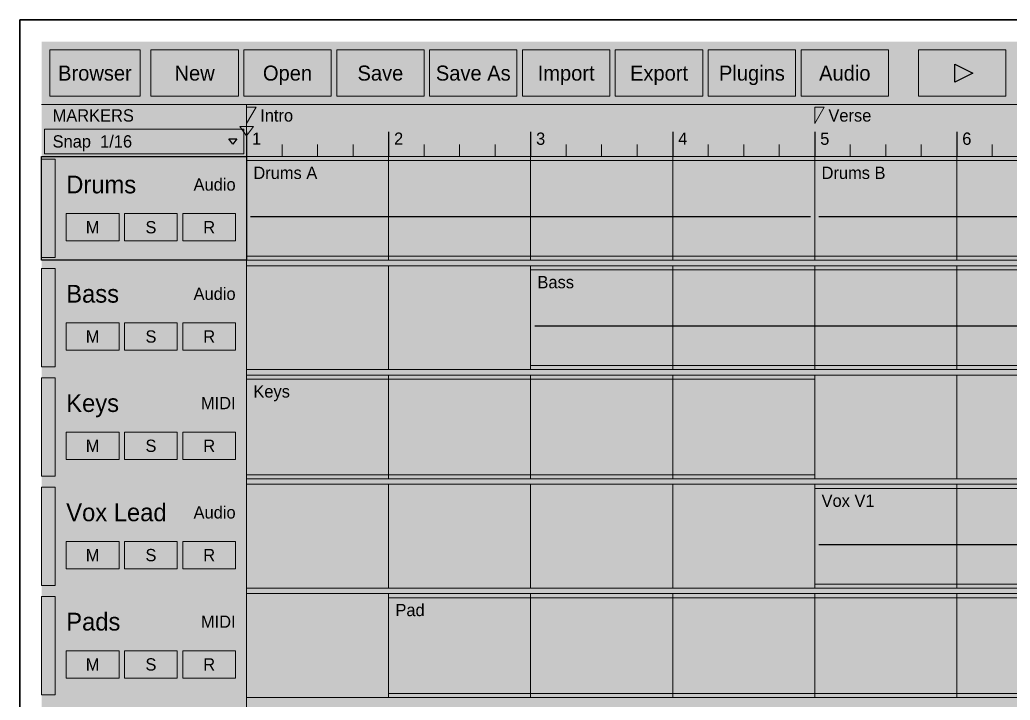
# Model space of a CAD drawing. Extents: x -16 to 3552, y -6016 to 16.
# Drawn here: x -16 to 709, y -4202 to -3704 of the extents above; entities that cross this region are included whole.
import ezdxf
from ezdxf.enums import TextEntityAlignment as Align

# ---------------------------------------------------------------- set-up
doc = ezdxf.new("R2010")
doc.units = 0
for name, color, linetype, lineweight, true_color in [('FORGE-SHEET', 7, 'Continuous', 35, 0x9aa2a8), ('UI-ACCENT', 7, 'Continuous', 18, 0xe0902f), ('UI-CLIP', 7, 'Continuous', 13, 0x2d3135), ('UI-GHOST', 7, 'Continuous', 9, 0x555c62), ('UI-HAIRLINE', 7, 'Continuous', 9, 0x34383c), ('UI-SELECT', 7, 'Continuous', 25, 0xe0902f)]:
    doc.layers.add(name, color=color, linetype=linetype, lineweight=lineweight, true_color=true_color)
for name, color, linetype, true_color in [('UI-MIDI-NOTE', 7, 'Continuous', 0xe0902f), ('UI-PANEL-BG', 7, 'Continuous', 0x232629), ('UI-RAISED', 7, 'Continuous', 0x2d3135), ('UI-SHELL-BG', 7, 'Continuous', 0x1a1c1e), ('UI-TEXT', 7, 'Continuous', 0xd6d9dc), ('UI-TEXT-SEC', 7, 'Continuous', 0x8a9095), ('UI-WAVEFORM', 7, 'Continuous', 0x707b84)]:
    doc.layers.add(name, color=color, linetype=linetype, true_color=true_color)

msp = doc.modelspace()

# ---------------------------------------------------------------- hatches: boundary and pattern name
at = {"layer": 'UI-CLIP', "true_color": 0xc86e3c}
h = msp.add_hatch(color=7, dxfattribs=at)
h.dxf.hatch_style = 1
h.paths.add_polyline_path([(0, -3806), (10, -3806), (10, -3878), (0, -3878)])
at = {"layer": 'UI-CLIP', "true_color": 0x222528}
h = msp.add_hatch(color=7, dxfattribs=at)
h.dxf.hatch_style = 1
h.paths.add_polyline_path([(150, -3804), (1600, -3804), (1600, -3880), (150, -3880)])
at = {"layer": 'UI-CLIP', "true_color": 0x79482c}
h = msp.add_hatch(color=7, dxfattribs=at)
h.dxf.hatch_style = 1
h.paths.add_polyline_path([(150, -3807), (566, -3807), (566, -3877), (150, -3877)])
h = msp.add_hatch(color=7, dxfattribs=at)
h.dxf.hatch_style = 1
h.paths.add_polyline_path([(566, -3807), (1398, -3807), (1398, -3877), (566, -3877)])
at = {"layer": 'UI-CLIP', "true_color": 0x4e9aa6}
h = msp.add_hatch(color=7, dxfattribs=at)
h.dxf.hatch_style = 1
h.paths.add_polyline_path([(0, -3886), (10, -3886), (10, -3958), (0, -3958)])
at = {"layer": 'UI-CLIP', "true_color": 0x222528}
h = msp.add_hatch(color=7, dxfattribs=at)
h.dxf.hatch_style = 1
h.paths.add_polyline_path([(150, -3884), (1600, -3884), (1600, -3960), (150, -3960)])
at = {"layer": 'UI-CLIP', "true_color": 0x366067}
h = msp.add_hatch(color=7, dxfattribs=at)
h.dxf.hatch_style = 1
h.paths.add_polyline_path([(358, -3887), (982, -3887), (982, -3957), (358, -3957)])
at = {"layer": 'UI-CLIP', "true_color": 0x9a6fb0}
h = msp.add_hatch(color=7, dxfattribs=at)
h.dxf.hatch_style = 1
h.paths.add_polyline_path([(0, -3966), (10, -3966), (10, -4038), (0, -4038)])
at = {"layer": 'UI-CLIP', "true_color": 0x222528}
h = msp.add_hatch(color=7, dxfattribs=at)
h.dxf.hatch_style = 1
h.paths.add_polyline_path([(150, -3964), (1600, -3964), (1600, -4040), (150, -4040)])
at = {"layer": 'UI-CLIP', "true_color": 0x6d624c}
h = msp.add_hatch(color=7, dxfattribs=at)
h.dxf.hatch_style = 1
h.paths.add_polyline_path([(150, -3967), (566, -3967), (566, -4037), (150, -4037)])
at = {"layer": 'UI-CLIP', "true_color": 0x6fa855}
h = msp.add_hatch(color=7, dxfattribs=at)
h.dxf.hatch_style = 1
h.paths.add_polyline_path([(0, -4046), (10, -4046), (10, -4118), (0, -4118)])
at = {"layer": 'UI-CLIP', "true_color": 0x222528}
h = msp.add_hatch(color=7, dxfattribs=at)
h.dxf.hatch_style = 1
h.paths.add_polyline_path([(150, -4044), (1600, -4044), (1600, -4120), (150, -4120)])
at = {"layer": 'UI-CLIP', "true_color": 0x48683a}
h = msp.add_hatch(color=7, dxfattribs=at)
h.dxf.hatch_style = 1
h.paths.add_polyline_path([(566, -4047), (982, -4047), (982, -4117), (566, -4117)])
at = {"layer": 'UI-CLIP', "true_color": 0x222528}
h = msp.add_hatch(color=7, dxfattribs=at)
h.dxf.hatch_style = 1
h.paths.add_polyline_path([(150, -4124), (1600, -4124), (1600, -4200), (150, -4200)])
at = {"layer": 'UI-CLIP', "true_color": 0xc95b6b}
h = msp.add_hatch(color=7, dxfattribs=at)
h.dxf.hatch_style = 1
h.paths.add_polyline_path([(0, -4126), (10, -4126), (10, -4198), (0, -4198)])
at = {"layer": 'UI-CLIP', "true_color": 0x4a7942}
h = msp.add_hatch(color=7, dxfattribs=at)
h.dxf.hatch_style = 1
h.paths.add_polyline_path([(254, -4127), (1294, -4127), (1294, -4197), (254, -4197)])
at = {"layer": 'UI-MIDI-NOTE', "true_color": 0xeac68a}
h = msp.add_hatch(color=7, dxfattribs=at)
h.dxf.hatch_style = 1
h.paths.add_polyline_path([(171.64, -3985), (190.27, -3985), (190.27, -3990.86), (171.64, -3990.86)])
h = msp.add_hatch(color=7, dxfattribs=at)
h.dxf.hatch_style = 1
h.paths.add_polyline_path([(302.09, -3985), (328.18, -3985), (328.18, -3990.86), (302.09, -3990.86)])
h = msp.add_hatch(color=7, dxfattribs=at)
h.dxf.hatch_style = 1
h.paths.add_polyline_path([(339.36, -3985), (365.45, -3985), (365.45, -3990.86), (339.36, -3990.86)])
h = msp.add_hatch(color=7, dxfattribs=at)
h.dxf.hatch_style = 1
h.paths.add_polyline_path([(358, -3985), (376.64, -3985), (376.64, -3990.86), (358, -3990.86)])
h = msp.add_hatch(color=7, dxfattribs=at)
h.dxf.hatch_style = 1
h.paths.add_polyline_path([(451.18, -3985), (462.36, -3985), (462.36, -3990.86), (451.18, -3990.86)])
h = msp.add_hatch(color=7, dxfattribs=at)
h.dxf.hatch_style = 1
h.paths.add_polyline_path([(507.09, -3985), (533.18, -3985), (533.18, -3990.86), (507.09, -3990.86)])
h = msp.add_hatch(color=7, dxfattribs=at)
h.dxf.hatch_style = 1
h.paths.add_polyline_path([(227.55, -3991.86), (253.64, -3991.86), (253.64, -3997.71), (227.55, -3997.71)])
h = msp.add_hatch(color=7, dxfattribs=at)
h.dxf.hatch_style = 1
h.paths.add_polyline_path([(246.18, -3991.86), (264.82, -3991.86), (264.82, -3997.71), (246.18, -3997.71)])
h = msp.add_hatch(color=7, dxfattribs=at)
h.dxf.hatch_style = 1
h.paths.add_polyline_path([(376.64, -3991.86), (402.73, -3991.86), (402.73, -3997.71), (376.64, -3997.71)])
h = msp.add_hatch(color=7, dxfattribs=at)
h.dxf.hatch_style = 1
h.paths.add_polyline_path([(395.27, -3991.86), (413.91, -3991.86), (413.91, -3997.71), (395.27, -3997.71)])
h = msp.add_hatch(color=7, dxfattribs=at)
h.dxf.hatch_style = 1
h.paths.add_polyline_path([(153, -3998.71), (171.64, -3998.71), (171.64, -4004.57), (153, -4004.57)])
h = msp.add_hatch(color=7, dxfattribs=at)
h.dxf.hatch_style = 1
h.paths.add_polyline_path([(488.45, -3998.71), (514.55, -3998.71), (514.55, -4004.57), (488.45, -4004.57)])
h = msp.add_hatch(color=7, dxfattribs=at)
h.dxf.hatch_style = 1
h.paths.add_polyline_path([(544.36, -3998.71), (555.55, -3998.71), (555.55, -4004.57), (544.36, -4004.57)])
h = msp.add_hatch(color=7, dxfattribs=at)
h.dxf.hatch_style = 1
h.paths.add_polyline_path([(320.73, -4005.57), (339.36, -4005.57), (339.36, -4011.43), (320.73, -4011.43)])
h = msp.add_hatch(color=7, dxfattribs=at)
h.dxf.hatch_style = 1
h.paths.add_polyline_path([(190.27, -4012.43), (208.91, -4012.43), (208.91, -4018.29), (190.27, -4018.29)])
h = msp.add_hatch(color=7, dxfattribs=at)
h.dxf.hatch_style = 1
h.paths.add_polyline_path([(208.91, -4019.29), (235, -4019.29), (235, -4025.14), (208.91, -4025.14)])
h = msp.add_hatch(color=7, dxfattribs=at)
h.dxf.hatch_style = 1
h.paths.add_polyline_path([(283.45, -4019.29), (302.09, -4019.29), (302.09, -4025.14), (283.45, -4025.14)])
h = msp.add_hatch(color=7, dxfattribs=at)
h.dxf.hatch_style = 1
h.paths.add_polyline_path([(413.91, -4019.29), (440, -4019.29), (440, -4025.14), (413.91, -4025.14)])
h = msp.add_hatch(color=7, dxfattribs=at)
h.dxf.hatch_style = 1
h.paths.add_polyline_path([(469.82, -4019.29), (495.91, -4019.29), (495.91, -4025.14), (469.82, -4025.14)])
h = msp.add_hatch(color=7, dxfattribs=at)
h.dxf.hatch_style = 1
h.paths.add_polyline_path([(525.73, -4019.29), (544.36, -4019.29), (544.36, -4025.14), (525.73, -4025.14)])
h = msp.add_hatch(color=7, dxfattribs=at)
h.dxf.hatch_style = 1
h.paths.add_polyline_path([(264.82, -4026.14), (276, -4026.14), (276, -4032), (264.82, -4032)])
h = msp.add_hatch(color=7, dxfattribs=at)
h.dxf.hatch_style = 1
h.paths.add_polyline_path([(432.55, -4026.14), (443.73, -4026.14), (443.73, -4032), (432.55, -4032)])
h = msp.add_hatch(color=7, dxfattribs=at)
h.dxf.hatch_style = 1
h.paths.add_polyline_path([(398, -4151.86), (463.8, -4151.86), (463.8, -4157.71), (398, -4157.71)])
h = msp.add_hatch(color=7, dxfattribs=at)
h.dxf.hatch_style = 1
h.paths.add_polyline_path([(445, -4151.86), (473.2, -4151.86), (473.2, -4157.71), (445, -4157.71)])
h = msp.add_hatch(color=7, dxfattribs=at)
h.dxf.hatch_style = 1
h.paths.add_polyline_path([(304, -4158.71), (332.2, -4158.71), (332.2, -4164.57), (304, -4164.57)])
h = msp.add_hatch(color=7, dxfattribs=at)
h.dxf.hatch_style = 1
h.paths.add_polyline_path([(633, -4158.71), (698.8, -4158.71), (698.8, -4164.57), (633, -4164.57)])
h = msp.add_hatch(color=7, dxfattribs=at)
h.dxf.hatch_style = 1
h.paths.add_polyline_path([(257, -4165.57), (322.8, -4165.57), (322.8, -4171.43), (257, -4171.43)])
h = msp.add_hatch(color=7, dxfattribs=at)
h.dxf.hatch_style = 1
h.paths.add_polyline_path([(586, -4165.57), (614.2, -4165.57), (614.2, -4171.43), (586, -4171.43)])
h = msp.add_hatch(color=7, dxfattribs=at)
h.dxf.hatch_style = 1
h.paths.add_polyline_path([(539, -4172.43), (604.8, -4172.43), (604.8, -4178.29), (539, -4178.29)])
h = msp.add_hatch(color=7, dxfattribs=at)
h.dxf.hatch_style = 1
h.paths.add_polyline_path([(351, -4179.29), (398, -4179.29), (398, -4185.14), (351, -4185.14)])
h = msp.add_hatch(color=7, dxfattribs=at)
h.dxf.hatch_style = 1
h.paths.add_polyline_path([(492, -4179.29), (539, -4179.29), (539, -4185.14), (492, -4185.14)])
h = msp.add_hatch(color=7, dxfattribs=at)
h.dxf.hatch_style = 1
h.paths.add_polyline_path([(680, -4179.29), (708.2, -4179.29), (708.2, -4185.14), (680, -4185.14)])
at = {"layer": 'UI-PANEL-BG'}
h = msp.add_hatch(color=256, dxfattribs=at)
h.dxf.hatch_style = 1
h.paths.add_polyline_path([(0, -3720), (1600, -3720), (1600, -3766), (0, -3766)])
h = msp.add_hatch(color=256, dxfattribs=at)
h.dxf.hatch_style = 1
h.paths.add_polyline_path([(0, -3766), (1600, -3766), (1600, -3782), (0, -3782)])
h = msp.add_hatch(color=256, dxfattribs=at)
h.dxf.hatch_style = 1
h.paths.add_polyline_path([(0, -3782), (1600, -3782), (1600, -3804), (0, -3804)])
h = msp.add_hatch(color=256, dxfattribs=at)
h.dxf.hatch_style = 1
h.paths.add_polyline_path([(0, -3804), (150, -3804), (150, -3880), (0, -3880)])
h = msp.add_hatch(color=256, dxfattribs=at)
h.dxf.hatch_style = 1
h.paths.add_polyline_path([(0, -3884), (150, -3884), (150, -3960), (0, -3960)])
h = msp.add_hatch(color=256, dxfattribs=at)
h.dxf.hatch_style = 1
h.paths.add_polyline_path([(0, -3964), (150, -3964), (150, -4040), (0, -4040)])
h = msp.add_hatch(color=256, dxfattribs=at)
h.dxf.hatch_style = 1
h.paths.add_polyline_path([(0, -4044), (150, -4044), (150, -4120), (0, -4120)])
h = msp.add_hatch(color=256, dxfattribs=at)
h.dxf.hatch_style = 1
h.paths.add_polyline_path([(0, -4124), (150, -4124), (150, -4200), (0, -4200)])
at = {"layer": 'UI-RAISED'}
h = msp.add_hatch(color=256, dxfattribs=at)
h.dxf.hatch_style = 1
h.paths.add_polyline_path([(6, -3726), (72, -3726), (72, -3760), (6, -3760)])
h = msp.add_hatch(color=256, dxfattribs=at)
h.dxf.hatch_style = 1
h.paths.add_polyline_path([(80, -3726), (144, -3726), (144, -3760), (80, -3760)])
h = msp.add_hatch(color=256, dxfattribs=at)
h.dxf.hatch_style = 1
h.paths.add_polyline_path([(148, -3726), (212, -3726), (212, -3760), (148, -3760)])
h = msp.add_hatch(color=256, dxfattribs=at)
h.dxf.hatch_style = 1
h.paths.add_polyline_path([(216, -3726), (280, -3726), (280, -3760), (216, -3760)])
h = msp.add_hatch(color=256, dxfattribs=at)
h.dxf.hatch_style = 1
h.paths.add_polyline_path([(284, -3726), (348, -3726), (348, -3760), (284, -3760)])
h = msp.add_hatch(color=256, dxfattribs=at)
h.dxf.hatch_style = 1
h.paths.add_polyline_path([(352, -3726), (416, -3726), (416, -3760), (352, -3760)])
h = msp.add_hatch(color=256, dxfattribs=at)
h.dxf.hatch_style = 1
h.paths.add_polyline_path([(420, -3726), (484, -3726), (484, -3760), (420, -3760)])
h = msp.add_hatch(color=256, dxfattribs=at)
h.dxf.hatch_style = 1
h.paths.add_polyline_path([(488, -3726), (552, -3726), (552, -3760), (488, -3760)])
h = msp.add_hatch(color=256, dxfattribs=at)
h.dxf.hatch_style = 1
h.paths.add_polyline_path([(556, -3726), (620, -3726), (620, -3760), (556, -3760)])
h = msp.add_hatch(color=256, dxfattribs=at)
h.dxf.hatch_style = 1
h.paths.add_polyline_path([(642, -3726), (706, -3726), (706, -3760), (642, -3760)])
h = msp.add_hatch(color=256, dxfattribs=at)
h.dxf.hatch_style = 1
h.paths.add_polyline_path([(2, -3784), (148, -3784), (148, -3802), (2, -3802)])
h = msp.add_hatch(color=256, dxfattribs=at)
h.dxf.hatch_style = 1
h.paths.add_polyline_path([(18, -3845.8), (56.67, -3845.8), (56.67, -3865.8), (18, -3865.8)])
h = msp.add_hatch(color=256, dxfattribs=at)
h.dxf.hatch_style = 1
h.paths.add_polyline_path([(60.67, -3845.8), (99.33, -3845.8), (99.33, -3865.8), (60.67, -3865.8)])
h = msp.add_hatch(color=256, dxfattribs=at)
h.dxf.hatch_style = 1
h.paths.add_polyline_path([(103.33, -3845.8), (142, -3845.8), (142, -3865.8), (103.33, -3865.8)])
h = msp.add_hatch(color=256, dxfattribs=at)
h.dxf.hatch_style = 1
h.paths.add_polyline_path([(18, -3925.8), (56.67, -3925.8), (56.67, -3945.8), (18, -3945.8)])
h = msp.add_hatch(color=256, dxfattribs=at)
h.dxf.hatch_style = 1
h.paths.add_polyline_path([(60.67, -3925.8), (99.33, -3925.8), (99.33, -3945.8), (60.67, -3945.8)])
h = msp.add_hatch(color=256, dxfattribs=at)
h.dxf.hatch_style = 1
h.paths.add_polyline_path([(103.33, -3925.8), (142, -3925.8), (142, -3945.8), (103.33, -3945.8)])
h = msp.add_hatch(color=256, dxfattribs=at)
h.dxf.hatch_style = 1
h.paths.add_polyline_path([(18, -4005.8), (56.67, -4005.8), (56.67, -4025.8), (18, -4025.8)])
h = msp.add_hatch(color=256, dxfattribs=at)
h.dxf.hatch_style = 1
h.paths.add_polyline_path([(60.67, -4005.8), (99.33, -4005.8), (99.33, -4025.8), (60.67, -4025.8)])
h = msp.add_hatch(color=256, dxfattribs=at)
h.dxf.hatch_style = 1
h.paths.add_polyline_path([(103.33, -4005.8), (142, -4005.8), (142, -4025.8), (103.33, -4025.8)])
h = msp.add_hatch(color=256, dxfattribs=at)
h.dxf.hatch_style = 1
h.paths.add_polyline_path([(18, -4085.8), (56.67, -4085.8), (56.67, -4105.8), (18, -4105.8)])
h = msp.add_hatch(color=256, dxfattribs=at)
h.dxf.hatch_style = 1
h.paths.add_polyline_path([(60.67, -4085.8), (99.33, -4085.8), (99.33, -4105.8), (60.67, -4105.8)])
h = msp.add_hatch(color=256, dxfattribs=at)
h.dxf.hatch_style = 1
h.paths.add_polyline_path([(103.33, -4085.8), (142, -4085.8), (142, -4105.8), (103.33, -4105.8)])
h = msp.add_hatch(color=256, dxfattribs=at)
h.dxf.hatch_style = 1
h.paths.add_polyline_path([(18, -4165.8), (56.67, -4165.8), (56.67, -4185.8), (18, -4185.8)])
h = msp.add_hatch(color=256, dxfattribs=at)
h.dxf.hatch_style = 1
h.paths.add_polyline_path([(60.67, -4165.8), (99.33, -4165.8), (99.33, -4185.8), (60.67, -4185.8)])
h = msp.add_hatch(color=256, dxfattribs=at)
h.dxf.hatch_style = 1
h.paths.add_polyline_path([(103.33, -4165.8), (142, -4165.8), (142, -4185.8), (103.33, -4185.8)])
at = {"layer": 'UI-SHELL-BG'}
h = msp.add_hatch(color=256, dxfattribs=at)
h.dxf.hatch_style = 1
h.paths.add_polyline_path([(0, -3766), (1600, -3766), (1600, -4446), (0, -4446)])
at = {"layer": 'UI-WAVEFORM'}
h = msp.add_hatch(color=256, dxfattribs=at)
h.dxf.hatch_style = 1
h.paths.add_polyline_path([(153, -3839.74), (156.01, -3835.32), (159.03, -3832.13), (162.04, -3831.83), (165.06, -3831.62), (168.07, -3831.36), (171.09, -3832.38), (174.1, -3832.12), (177.12, -3831.79), (180.13, -3831.36), (183.15, -3832.97), (186.16, -3833.4), (189.18, -3834.24), (192.19, -3833.23), (195.21, -3833.17), (198.22, -3834.65), (201.24, -3833.76), (204.25, -3833.61), (207.26, -3834.33), (210.28, -3834.99), (213.29, -3836.23), (216.31, -3837.24), (219.32, -3837.32), (222.34, -3838.12), (225.35, -3838.6), (228.37, -3839.02), (231.38, -3839.61), (234.4, -3839.88), (237.41, -3840.3), (240.43, -3840.68), (243.44, -3841.23), (246.46, -3841.69), (249.47, -3841.64), (252.49, -3841.28), (255.5, -3840.9), (258.51, -3840.54), (261.53, -3839.6), (264.54, -3838.8), (267.56, -3838.22), (270.57, -3837.77), (273.59, -3837.76), (276.6, -3837.64), (279.62, -3837.29), (282.63, -3837.26), (285.65, -3835.87), (288.66, -3835.6), (291.68, -3834.41), (294.69, -3834.52), (297.71, -3833.18), (300.72, -3832.55), (303.74, -3833.97), (306.75, -3834.08), (309.76, -3832.31), (312.78, -3832.37), (315.79, -3830.98), (318.81, -3831.68), (321.82, -3832.81), (324.84, -3831.82), (327.85, -3830.86), (330.87, -3831.72), (333.88, -3832.62), (336.9, -3832.38), (339.91, -3830.52), (342.93, -3830.16), (345.94, -3831.77), (348.96, -3832.26), (351.97, -3832.94), (354.99, -3833.44), (358, -3831.83), (361.01, -3832.72), (364.03, -3832.3), (367.04, -3832.48), (370.06, -3833.32), (373.07, -3832.61), (376.09, -3833.77), (379.1, -3833.39), (382.12, -3834.48), (385.13, -3834.58), (388.15, -3835.21), (391.16, -3835.61), (394.18, -3834.84), (397.19, -3835), (400.21, -3836.06), (403.22, -3836.06), (406.24, -3837.15), (409.25, -3837.72), (412.26, -3837.83), (415.28, -3838.37), (418.29, -3839.28), (421.31, -3839.5), (424.32, -3840.24), (427.34, -3840.84), (430.35, -3841.34), (433.37, -3841.7), (436.38, -3841.63), (439.4, -3841.42), (442.41, -3841.09), (445.43, -3840.41), (448.44, -3840.03), (451.46, -3839.3), (454.47, -3838.89), (457.49, -3838.35), (460.5, -3837.19), (463.51, -3836.97), (466.53, -3836.48), (469.54, -3835.53), (472.56, -3835.97), (475.57, -3836.07), (478.59, -3834.48), (481.6, -3833.64), (484.62, -3834.22), (487.63, -3834.49), (490.65, -3833.22), (493.66, -3831.95), (496.68, -3832.96), (499.69, -3831.47), (502.71, -3830.76), (505.72, -3831.02), (508.74, -3831.54), (511.75, -3832.59), (514.76, -3833.24), (517.78, -3831.01), (520.79, -3831.84), (523.81, -3830.96), (526.82, -3831.76), (529.84, -3830.61), (532.85, -3830.69), (535.87, -3831.59), (538.88, -3832.42), (541.9, -3831.44), (544.91, -3832.75), (547.93, -3833.07), (550.94, -3832.49), (553.96, -3831.61), (556.97, -3831.9), (559.99, -3832.97), (563, -3832.23), (563, -3863.77), (559.99, -3863.03), (556.97, -3864.1), (553.96, -3864.39), (550.94, -3863.51), (547.93, -3862.93), (544.91, -3863.25), (541.9, -3864.56), (538.88, -3863.58), (535.87, -3864.41), (532.85, -3865.31), (529.84, -3865.39), (526.82, -3864.24), (523.81, -3865.04), (520.79, -3864.16), (517.78, -3864.99), (514.76, -3862.76), (511.75, -3863.41), (508.74, -3864.46), (505.72, -3864.98), (502.71, -3865.24), (499.69, -3864.53), (496.68, -3863.04), (493.66, -3864.05), (490.65, -3862.78), (487.63, -3861.51), (484.62, -3861.78), (481.6, -3862.36), (478.59, -3861.52), (475.57, -3859.93), (472.56, -3860.03), (469.54, -3860.47), (466.53, -3859.52), (463.51, -3859.03), (460.5, -3858.81), (457.49, -3857.65), (454.47, -3857.11), (451.46, -3856.7), (448.44, -3855.97), (445.43, -3855.59), (442.41, -3854.91), (439.4, -3854.58), (436.38, -3854.37), (433.37, -3854.3), (430.35, -3854.66), (427.34, -3855.16), (424.32, -3855.76), (421.31, -3856.5), (418.29, -3856.72), (415.28, -3857.63), (412.26, -3858.17), (409.25, -3858.28), (406.24, -3858.85), (403.22, -3859.94), (400.21, -3859.94), (397.19, -3861), (394.18, -3861.16), (391.16, -3860.39), (388.15, -3860.79), (385.13, -3861.42), (382.12, -3861.52), (379.1, -3862.61), (376.09, -3862.23), (373.07, -3863.39), (370.06, -3862.68), (367.04, -3863.52), (364.03, -3863.7), (361.01, -3863.28), (358, -3864.17), (354.99, -3862.56), (351.97, -3863.06), (348.96, -3863.74), (345.94, -3864.23), (342.93, -3865.84), (339.91, -3865.48), (336.9, -3863.62), (333.88, -3863.38), (330.87, -3864.28), (327.85, -3865.14), (324.84, -3864.18), (321.82, -3863.19), (318.81, -3864.32), (315.79, -3865.02), (312.78, -3863.63), (309.76, -3863.69), (306.75, -3861.92), (303.74, -3862.03), (300.72, -3863.45), (297.71, -3862.82), (294.69, -3861.48), (291.68, -3861.59), (288.66, -3860.4), (285.65, -3860.13), (282.63, -3858.74), (279.62, -3858.71), (276.6, -3858.36), (273.59, -3858.24), (270.57, -3858.23), (267.56, -3857.78), (264.54, -3857.2), (261.53, -3856.4), (258.51, -3855.46), (255.5, -3855.1), (252.49, -3854.72), (249.47, -3854.36), (246.46, -3854.31), (243.44, -3854.77), (240.43, -3855.32), (237.41, -3855.7), (234.4, -3856.12), (231.38, -3856.39), (228.37, -3856.98), (225.35, -3857.4), (222.34, -3857.88), (219.32, -3858.68), (216.31, -3858.76), (213.29, -3859.77), (210.28, -3861.01), (207.26, -3861.67), (204.25, -3862.39), (201.24, -3862.24), (198.22, -3861.35), (195.21, -3862.83), (192.19, -3862.77), (189.18, -3861.76), (186.16, -3862.6), (183.15, -3863.03), (180.13, -3864.64), (177.12, -3864.21), (174.1, -3863.88), (171.09, -3863.62), (168.07, -3864.64), (165.06, -3864.38), (162.04, -3864.17), (159.03, -3863.87), (156.01, -3860.68), (153, -3856.26)])
h = msp.add_hatch(color=256, dxfattribs=at)
h.dxf.hatch_style = 1
h.paths.add_polyline_path([(569, -3841.59), (572, -3836.97), (575.01, -3835.97), (578.01, -3834.84), (581.01, -3833.92), (584.02, -3833.3), (587.02, -3833.79), (590.03, -3834.04), (593.03, -3835.19), (596.03, -3835.06), (599.04, -3835.21), (602.04, -3834.52), (605.04, -3834.83), (608.05, -3834.74), (611.05, -3835.35), (614.05, -3836.17), (617.06, -3835.65), (620.06, -3835.58), (623.07, -3836.3), (626.07, -3837.14), (629.07, -3837.13), (632.08, -3837.27), (635.08, -3837.15), (638.08, -3837.42), (641.09, -3837.79), (644.09, -3838.03), (647.09, -3838.47), (650.1, -3839.08), (653.1, -3839.48), (656.11, -3839.18), (659.11, -3839.25), (662.11, -3839.75), (665.12, -3839.83), (668.12, -3840.19), (671.12, -3840.66), (674.13, -3840.79), (677.13, -3841.07), (680.13, -3841.31), (683.14, -3841.62), (686.14, -3841.92), (689.15, -3841.95), (692.15, -3841.8), (695.15, -3841.54), (698.16, -3841.4), (701.16, -3841.13), (704.16, -3840.79), (707.17, -3840.73), (710.17, -3840.21), (713.17, -3839.83), (716.18, -3839.98), (719.18, -3839.55), (722.19, -3839.38), (725.19, -3839.33), (728.19, -3838.8), (731.2, -3838.03), (734.2, -3837.93), (737.2, -3838.26), (740.21, -3837.86), (743.21, -3837.17), (746.21, -3836.46), (749.22, -3836.29), (752.22, -3837.04), (755.23, -3835.94), (758.23, -3835.81), (761.23, -3836.47), (764.24, -3836.64), (767.24, -3836.7), (770.24, -3835.62), (773.25, -3835.9), (776.25, -3834.73), (779.25, -3835.37), (782.26, -3834.77), (785.26, -3834.56), (788.27, -3835.21), (791.27, -3835.54), (794.27, -3833.69), (797.28, -3832.5), (800.28, -3833.72), (803.28, -3832.87), (806.29, -3831.77), (809.29, -3831.33), (812.29, -3831.07), (815.3, -3832.19), (818.3, -3831.76), (821.31, -3832.02), (824.31, -3830.98), (827.31, -3831), (830.32, -3830.58), (833.32, -3830.29), (836.32, -3831.32), (839.33, -3830.94), (842.33, -3832.35), (845.33, -3832.73), (848.34, -3830.92), (851.34, -3831.42), (854.35, -3830.89), (857.35, -3830.9), (860.35, -3831.75), (863.36, -3831.26), (866.36, -3830.11), (869.36, -3831.14), (872.37, -3831.6), (875.37, -3832.27), (878.37, -3832.63), (881.38, -3831.03), (884.38, -3830.57), (887.39, -3829.65), (890.39, -3830.02), (893.39, -3829.44), (896.4, -3831.17), (899.4, -3832.16), (902.4, -3832.6), (905.41, -3832.4), (908.41, -3830.74), (911.41, -3831.96), (914.42, -3832.01), (917.42, -3833.1), (920.43, -3833.77), (923.43, -3832.84), (926.43, -3832.26), (929.44, -3832.29), (932.44, -3831.38), (935.44, -3831.14), (938.45, -3830.89), (941.45, -3831.72), (944.45, -3832.93), (947.46, -3833.91), (950.46, -3833.07), (953.47, -3834.06), (956.47, -3834.95), (959.47, -3834.01), (962.48, -3834.82), (965.48, -3834.31), (968.48, -3834.97), (971.49, -3834.97), (974.49, -3835.82), (977.49, -3835.67), (980.5, -3835.79), (983.5, -3836.06), (986.51, -3836.49), (989.51, -3836.11), (992.51, -3835.86), (995.52, -3836.58), (998.52, -3837.26), (1001.52, -3837.4), (1004.53, -3837.02), (1007.53, -3837.49), (1010.53, -3837.4), (1013.54, -3838.12), (1016.54, -3837.93), (1019.55, -3838.52), (1022.55, -3838.85), (1025.55, -3838.71), (1028.56, -3838.98), (1031.56, -3839.13), (1034.56, -3839.58), (1037.57, -3839.71), (1040.57, -3840.1), (1043.57, -3840.34), (1046.58, -3840.61), (1049.58, -3840.75), (1052.59, -3841.02), (1055.59, -3841.34), (1058.59, -3841.62), (1061.6, -3841.92), (1064.6, -3841.94), (1067.6, -3841.83), (1070.61, -3841.62), (1073.61, -3841.47), (1076.61, -3841.03), (1079.62, -3840.77), (1082.62, -3840.4), (1085.63, -3840.18), (1088.63, -3840.28), (1091.63, -3840.17), (1094.64, -3839.43), (1097.64, -3839.05), (1100.64, -3838.53), (1103.65, -3838.13), (1106.65, -3838.44), (1109.65, -3837.67), (1112.66, -3837.56), (1115.66, -3837.23), (1118.67, -3837.19), (1121.67, -3837.39), (1124.67, -3837.07), (1127.68, -3836.83), (1130.68, -3836.84), (1133.68, -3836.67), (1136.69, -3836.32), (1139.69, -3836.33), (1142.69, -3836.46), (1145.7, -3835.25), (1148.7, -3835.34), (1151.71, -3835.28), (1154.71, -3834.35), (1157.71, -3833.94), (1160.72, -3834.14), (1163.72, -3834.43), (1166.72, -3833.47), (1169.73, -3834.1), (1172.73, -3833.84), (1175.73, -3833.83), (1178.74, -3832.33), (1181.74, -3833.24), (1184.75, -3832.8), (1187.75, -3832.66), (1190.75, -3833.69), (1193.76, -3833.83), (1196.76, -3832.09), (1199.76, -3831.39), (1202.77, -3832.45), (1205.77, -3833.02), (1208.77, -3831.3), (1211.78, -3831.29), (1214.78, -3830.91), (1217.79, -3830.17), (1220.79, -3831.49), (1223.79, -3831.48), (1226.8, -3830.32), (1229.8, -3831.7), (1232.8, -3832.18), (1235.81, -3830.68), (1238.81, -3830.03), (1241.81, -3830.59), (1244.82, -3831.91), (1247.82, -3830.64), (1250.83, -3831.46), (1253.83, -3830.63), (1256.83, -3831.6), (1259.84, -3832.38), (1262.84, -3831.3), (1265.84, -3831.6), (1268.85, -3831.81), (1271.85, -3831.77), (1274.85, -3831.72), (1277.86, -3831.7), (1280.86, -3831.25), (1283.87, -3832.5), (1286.87, -3831.66), (1289.87, -3831.78), (1292.88, -3831.03), (1295.88, -3832.07), (1298.88, -3831.68), (1301.89, -3832.7), (1304.89, -3832.05), (1307.89, -3831.83), (1310.9, -3832.13), (1313.9, -3832.5), (1316.91, -3831.66), (1319.91, -3832.69), (1322.91, -3833.9), (1325.92, -3834.02), (1328.92, -3834.78), (1331.92, -3833.42), (1334.93, -3832.97), (1337.93, -3834.17), (1340.93, -3833.97), (1343.94, -3834.8), (1346.94, -3834.06), (1349.95, -3834.63), (1352.95, -3835.65), (1355.95, -3835.24), (1358.96, -3836.08), (1361.96, -3835.27), (1364.96, -3834.95), (1367.97, -3835.4), (1370.97, -3836.29), (1373.97, -3836.1), (1376.98, -3837.12), (1379.98, -3837.63), (1382.99, -3837.76), (1385.99, -3838.2), (1388.99, -3837.65), (1392, -3837.73), (1395, -3837.78), (1395, -3858.22), (1392, -3858.27), (1388.99, -3858.35), (1385.99, -3857.8), (1382.99, -3858.24), (1379.98, -3858.37), (1376.98, -3858.88), (1373.97, -3859.9), (1370.97, -3859.71), (1367.97, -3860.6), (1364.96, -3861.05), (1361.96, -3860.73), (1358.96, -3859.92), (1355.95, -3860.76), (1352.95, -3860.35), (1349.95, -3861.37), (1346.94, -3861.94), (1343.94, -3861.2), (1340.93, -3862.03), (1337.93, -3861.83), (1334.93, -3863.03), (1331.92, -3862.58), (1328.92, -3861.22), (1325.92, -3861.98), (1322.91, -3862.1), (1319.91, -3863.31), (1316.91, -3864.34), (1313.9, -3863.5), (1310.9, -3863.87), (1307.89, -3864.17), (1304.89, -3863.95), (1301.89, -3863.3), (1298.88, -3864.32), (1295.88, -3863.93), (1292.88, -3864.97), (1289.87, -3864.22), (1286.87, -3864.34), (1283.87, -3863.5), (1280.86, -3864.75), (1277.86, -3864.3), (1274.85, -3864.28), (1271.85, -3864.23), (1268.85, -3864.19), (1265.84, -3864.4), (1262.84, -3864.7), (1259.84, -3863.62), (1256.83, -3864.4), (1253.83, -3865.37), (1250.83, -3864.54), (1247.82, -3865.36), (1244.82, -3864.09), (1241.81, -3865.41), (1238.81, -3865.97), (1235.81, -3865.32), (1232.8, -3863.82), (1229.8, -3864.3), (1226.8, -3865.68), (1223.79, -3864.52), (1220.79, -3864.51), (1217.79, -3865.83), (1214.78, -3865.09), (1211.78, -3864.71), (1208.77, -3864.7), (1205.77, -3862.98), (1202.77, -3863.55), (1199.76, -3864.61), (1196.76, -3863.91), (1193.76, -3862.17), (1190.75, -3862.31), (1187.75, -3863.34), (1184.75, -3863.2), (1181.74, -3862.76), (1178.74, -3863.67), (1175.73, -3862.17), (1172.73, -3862.16), (1169.73, -3861.9), (1166.72, -3862.53), (1163.72, -3861.57), (1160.72, -3861.86), (1157.71, -3862.06), (1154.71, -3861.65), (1151.71, -3860.72), (1148.7, -3860.66), (1145.7, -3860.75), (1142.69, -3859.54), (1139.69, -3859.67), (1136.69, -3859.68), (1133.68, -3859.33), (1130.68, -3859.16), (1127.68, -3859.17), (1124.67, -3858.93), (1121.67, -3858.61), (1118.67, -3858.81), (1115.66, -3858.77), (1112.66, -3858.44), (1109.65, -3858.33), (1106.65, -3857.56), (1103.65, -3857.87), (1100.64, -3857.47), (1097.64, -3856.95), (1094.64, -3856.57), (1091.63, -3855.83), (1088.63, -3855.72), (1085.63, -3855.82), (1082.62, -3855.6), (1079.62, -3855.23), (1076.61, -3854.97), (1073.61, -3854.53), (1070.61, -3854.38), (1067.6, -3854.17), (1064.6, -3854.06), (1061.6, -3854.08), (1058.59, -3854.38), (1055.59, -3854.66), (1052.59, -3854.98), (1049.58, -3855.25), (1046.58, -3855.39), (1043.57, -3855.66), (1040.57, -3855.9), (1037.57, -3856.29), (1034.56, -3856.42), (1031.56, -3856.87), (1028.56, -3857.02), (1025.55, -3857.29), (1022.55, -3857.15), (1019.55, -3857.48), (1016.54, -3858.07), (1013.54, -3857.88), (1010.53, -3858.6), (1007.53, -3858.51), (1004.53, -3858.98), (1001.52, -3858.6), (998.52, -3858.74), (995.52, -3859.42), (992.51, -3860.14), (989.51, -3859.89), (986.51, -3859.51), (983.5, -3859.94), (980.5, -3860.21), (977.49, -3860.33), (974.49, -3860.18), (971.49, -3861.03), (968.48, -3861.03), (965.48, -3861.69), (962.48, -3861.18), (959.47, -3861.99), (956.47, -3861.05), (953.47, -3861.94), (950.46, -3862.93), (947.46, -3862.09), (944.45, -3863.07), (941.45, -3864.28), (938.45, -3865.11), (935.44, -3864.86), (932.44, -3864.62), (929.44, -3863.71), (926.43, -3863.74), (923.43, -3863.16), (920.43, -3862.23), (917.42, -3862.9), (914.42, -3863.99), (911.41, -3864.04), (908.41, -3865.26), (905.41, -3863.6), (902.4, -3863.4), (899.4, -3863.84), (896.4, -3864.83), (893.39, -3866.56), (890.39, -3865.98), (887.39, -3866.35), (884.38, -3865.43), (881.38, -3864.97), (878.37, -3863.37), (875.37, -3863.73), (872.37, -3864.4), (869.36, -3864.86), (866.36, -3865.89), (863.36, -3864.74), (860.35, -3864.25), (857.35, -3865.1), (854.35, -3865.11), (851.34, -3864.58), (848.34, -3865.08), (845.33, -3863.27), (842.33, -3863.65), (839.33, -3865.06), (836.32, -3864.68), (833.32, -3865.71), (830.32, -3865.42), (827.31, -3865), (824.31, -3865.02), (821.31, -3863.98), (818.3, -3864.24), (815.3, -3863.81), (812.29, -3864.93), (809.29, -3864.67), (806.29, -3864.23), (803.28, -3863.13), (800.28, -3862.28), (797.28, -3863.5), (794.27, -3862.31), (791.27, -3860.46), (788.27, -3860.79), (785.26, -3861.44), (782.26, -3861.23), (779.25, -3860.63), (776.25, -3861.27), (773.25, -3860.1), (770.24, -3860.38), (767.24, -3859.3), (764.24, -3859.36), (761.23, -3859.53), (758.23, -3860.19), (755.23, -3860.06), (752.22, -3858.96), (749.22, -3859.71), (746.21, -3859.54), (743.21, -3858.83), (740.21, -3858.14), (737.2, -3857.74), (734.2, -3858.07), (731.2, -3857.97), (728.19, -3857.2), (725.19, -3856.67), (722.19, -3856.62), (719.18, -3856.45), (716.18, -3856.02), (713.17, -3856.17), (710.17, -3855.79), (707.17, -3855.27), (704.16, -3855.21), (701.16, -3854.87), (698.16, -3854.6), (695.15, -3854.46), (692.15, -3854.2), (689.15, -3854.05), (686.14, -3854.08), (683.14, -3854.38), (680.13, -3854.69), (677.13, -3854.93), (674.13, -3855.21), (671.12, -3855.34), (668.12, -3855.81), (665.12, -3856.17), (662.11, -3856.25), (659.11, -3856.75), (656.11, -3856.82), (653.1, -3856.52), (650.1, -3856.92), (647.09, -3857.53), (644.09, -3857.97), (641.09, -3858.21), (638.08, -3858.58), (635.08, -3858.85), (632.08, -3858.73), (629.07, -3858.87), (626.07, -3858.86), (623.07, -3859.7), (620.06, -3860.42), (617.06, -3860.35), (614.05, -3859.83), (611.05, -3860.65), (608.05, -3861.26), (605.04, -3861.17), (602.04, -3861.48), (599.04, -3860.79), (596.03, -3860.94), (593.03, -3860.81), (590.03, -3861.96), (587.02, -3862.21), (584.02, -3862.7), (581.01, -3862.08), (578.01, -3861.16), (575.01, -3860.03), (572, -3859.03), (569, -3854.41)])
h = msp.add_hatch(color=256, dxfattribs=at)
h.dxf.hatch_style = 1
h.paths.add_polyline_path([(361, -3919.45), (364, -3915.1), (367, -3912.34), (370, -3912.98), (373, -3913.69), (376, -3912.23), (379, -3912.8), (382, -3913.07), (385, -3912.26), (388, -3913.42), (391, -3912.47), (394, -3913.04), (397, -3914.32), (400, -3913.33), (403, -3913.67), (406, -3914.92), (409, -3914.25), (412, -3914.18), (415, -3914.38), (418, -3914.77), (421, -3914.61), (424, -3916.18), (427, -3915.72), (430, -3916.14), (433, -3917.01), (436, -3917.17), (439, -3917.72), (442, -3917.85), (445, -3918.05), (448, -3918.49), (451, -3919.2), (454, -3919.51), (457, -3919.89), (460, -3920.04), (463, -3920.25), (466, -3920.62), (469, -3921.06), (472, -3921.51), (475, -3921.87), (478, -3921.9), (481, -3921.61), (484, -3921.46), (487, -3920.94), (490, -3920.89), (493, -3920.31), (496, -3920.09), (499, -3919.65), (502, -3919.37), (505, -3919.17), (508, -3918.78), (511, -3918.01), (514, -3917.96), (517, -3917.78), (520, -3916.97), (523, -3917.24), (526, -3916.98), (529, -3916.45), (532, -3916.03), (535, -3916.27), (538, -3915.21), (541, -3915.03), (544, -3915.58), (547, -3915.25), (550, -3915.55), (553, -3915), (556, -3915.12), (559, -3914.77), (562, -3913.82), (565, -3912.93), (568, -3913.3), (571, -3913.01), (574, -3912.66), (577, -3912.22), (580, -3911.11), (583, -3912.25), (586, -3911.31), (589, -3911.36), (592, -3910.42), (595, -3910.46), (598, -3912.28), (601, -3913.02), (604, -3911.35), (607, -3911.86), (610, -3911.23), (613, -3912.33), (616, -3911.6), (619, -3911.66), (622, -3911.56), (625, -3912.78), (628, -3910.97), (631, -3910.24), (634, -3910.19), (637, -3910.54), (640, -3911.81), (643, -3912.58), (646, -3911.34), (649, -3912.1), (652, -3912.4), (655, -3911.39), (658, -3912.3), (661, -3911.27), (664, -3912.78), (667, -3912.08), (670, -3913.11), (673, -3914.06), (676, -3913.94), (679, -3913.23), (682, -3914.49), (685, -3914.25), (688, -3913.78), (691, -3915.21), (694, -3915.23), (697, -3915.68), (700, -3915.79), (703, -3915.43), (706, -3916.01), (709, -3916.64), (712, -3917.23), (715, -3916.92), (718, -3917.71), (721, -3917.66), (724, -3917.55), (727, -3917.98), (730, -3918.23), (733, -3919.1), (736, -3919.4), (739, -3919.73), (742, -3920.32), (745, -3920.64), (748, -3921.01), (751, -3921.38), (754, -3921.71), (757, -3921.92), (760, -3921.78), (763, -3921.65), (766, -3921.31), (769, -3920.89), (772, -3920.81), (775, -3920.1), (778, -3919.54), (781, -3919.3), (784, -3919.05), (787, -3918.43), (790, -3918.18), (793, -3918.3), (796, -3917.36), (799, -3917.63), (802, -3917.13), (805, -3916.74), (808, -3916.05), (811, -3916.17), (814, -3915.64), (817, -3915.97), (820, -3915.12), (823, -3915.56), (826, -3915.3), (829, -3914.7), (832, -3913.85), (835, -3912.91), (838, -3912.18), (841, -3912.78), (844, -3913.91), (847, -3913.16), (850, -3912.71), (853, -3912.03), (856, -3913.29), (859, -3911.98), (862, -3912.94), (865, -3911.55), (868, -3910.39), (871, -3910.9), (874, -3911.37), (877, -3910.99), (880, -3912.18), (883, -3911.33), (886, -3910.35), (889, -3909.6), (892, -3909.86), (895, -3909.93), (898, -3909.29), (901, -3910.58), (904, -3911.37), (907, -3909.98), (910, -3911.85), (913, -3912.05), (916, -3911.11), (919, -3910.15), (922, -3910.12), (925, -3911.76), (928, -3911.06), (931, -3912.26), (934, -3912.15), (937, -3911.96), (940, -3911.05), (943, -3912.53), (946, -3913.05), (949, -3913.5), (952, -3913.85), (955, -3914.41), (958, -3914.28), (961, -3914.61), (964, -3914.9), (967, -3914.04), (970, -3915.13), (973, -3915.15), (976, -3916.03), (979, -3916.55), (979, -3939.45), (976, -3939.97), (973, -3940.85), (970, -3940.87), (967, -3941.96), (964, -3941.1), (961, -3941.39), (958, -3941.72), (955, -3941.59), (952, -3942.15), (949, -3942.5), (946, -3942.95), (943, -3943.47), (940, -3944.95), (937, -3944.04), (934, -3943.85), (931, -3943.74), (928, -3944.94), (925, -3944.24), (922, -3945.88), (919, -3945.85), (916, -3944.89), (913, -3943.95), (910, -3944.15), (907, -3946.02), (904, -3944.63), (901, -3945.42), (898, -3946.71), (895, -3946.07), (892, -3946.14), (889, -3946.4), (886, -3945.65), (883, -3944.67), (880, -3943.82), (877, -3945.01), (874, -3944.63), (871, -3945.1), (868, -3945.61), (865, -3944.45), (862, -3943.06), (859, -3944.02), (856, -3942.71), (853, -3943.97), (850, -3943.29), (847, -3942.84), (844, -3942.09), (841, -3943.22), (838, -3943.82), (835, -3943.09), (832, -3942.15), (829, -3941.3), (826, -3940.7), (823, -3940.44), (820, -3940.88), (817, -3940.03), (814, -3940.36), (811, -3939.83), (808, -3939.95), (805, -3939.26), (802, -3938.87), (799, -3938.37), (796, -3938.64), (793, -3937.7), (790, -3937.82), (787, -3937.57), (784, -3936.95), (781, -3936.7), (778, -3936.46), (775, -3935.9), (772, -3935.19), (769, -3935.11), (766, -3934.69), (763, -3934.35), (760, -3934.22), (757, -3934.08), (754, -3934.29), (751, -3934.62), (748, -3934.99), (745, -3935.36), (742, -3935.68), (739, -3936.27), (736, -3936.6), (733, -3936.9), (730, -3937.77), (727, -3938.02), (724, -3938.45), (721, -3938.34), (718, -3938.29), (715, -3939.08), (712, -3938.77), (709, -3939.36), (706, -3939.99), (703, -3940.57), (700, -3940.21), (697, -3940.32), (694, -3940.77), (691, -3940.79), (688, -3942.22), (685, -3941.75), (682, -3941.51), (679, -3942.77), (676, -3942.06), (673, -3941.94), (670, -3942.89), (667, -3943.92), (664, -3943.22), (661, -3944.73), (658, -3943.7), (655, -3944.61), (652, -3943.6), (649, -3943.9), (646, -3944.66), (643, -3943.42), (640, -3944.19), (637, -3945.46), (634, -3945.81), (631, -3945.76), (628, -3945.03), (625, -3943.22), (622, -3944.44), (619, -3944.34), (616, -3944.4), (613, -3943.67), (610, -3944.77), (607, -3944.14), (604, -3944.65), (601, -3942.98), (598, -3943.72), (595, -3945.54), (592, -3945.58), (589, -3944.64), (586, -3944.69), (583, -3943.75), (580, -3944.89), (577, -3943.78), (574, -3943.34), (571, -3942.99), (568, -3942.7), (565, -3943.07), (562, -3942.18), (559, -3941.23), (556, -3940.88), (553, -3941), (550, -3940.45), (547, -3940.75), (544, -3940.42), (541, -3940.97), (538, -3940.79), (535, -3939.73), (532, -3939.97), (529, -3939.55), (526, -3939.02), (523, -3938.76), (520, -3939.03), (517, -3938.22), (514, -3938.04), (511, -3937.99), (508, -3937.22), (505, -3936.83), (502, -3936.63), (499, -3936.35), (496, -3935.91), (493, -3935.69), (490, -3935.11), (487, -3935.06), (484, -3934.54), (481, -3934.39), (478, -3934.1), (475, -3934.13), (472, -3934.49), (469, -3934.94), (466, -3935.38), (463, -3935.75), (460, -3935.96), (457, -3936.11), (454, -3936.49), (451, -3936.8), (448, -3937.51), (445, -3937.95), (442, -3938.15), (439, -3938.28), (436, -3938.83), (433, -3938.99), (430, -3939.86), (427, -3940.28), (424, -3939.82), (421, -3941.39), (418, -3941.23), (415, -3941.62), (412, -3941.82), (409, -3941.75), (406, -3941.08), (403, -3942.33), (400, -3942.67), (397, -3941.68), (394, -3942.96), (391, -3943.53), (388, -3942.58), (385, -3943.74), (382, -3942.93), (379, -3943.2), (376, -3943.77), (373, -3942.31), (370, -3943.02), (367, -3943.66), (364, -3940.9), (361, -3936.55)])
h = msp.add_hatch(color=256, dxfattribs=at)
h.dxf.hatch_style = 1
h.paths.add_polyline_path([(569, -4080.58), (572.01, -4076.33), (575.03, -4074.68), (578.04, -4073.27), (581.06, -4072.08), (584.07, -4071.24), (587.09, -4071.91), (590.1, -4071.97), (593.12, -4072.52), (596.13, -4071.11), (599.15, -4071.87), (602.16, -4070.76), (605.18, -4072.41), (608.19, -4073.48), (611.21, -4073.06), (614.22, -4072.98), (617.24, -4072.29), (620.25, -4071.86), (623.26, -4072.61), (626.28, -4073.62), (629.29, -4073.44), (632.31, -4074.07), (635.32, -4074.95), (638.34, -4075.47), (641.35, -4076.45), (644.37, -4076.06), (647.38, -4077.04), (650.4, -4077.54), (653.41, -4077.52), (656.43, -4077.79), (659.44, -4078.2), (662.46, -4078.68), (665.47, -4079.11), (668.49, -4079.58), (671.5, -4080.15), (674.51, -4080.88), (677.53, -4081.51), (680.54, -4081.7), (683.56, -4081.49), (686.57, -4081.22), (689.59, -4080.45), (692.6, -4079.86), (695.62, -4079.67), (698.63, -4078.91), (701.65, -4078.25), (704.66, -4078.34), (707.68, -4077.26), (710.69, -4076.54), (713.71, -4076.33), (716.72, -4075.21), (719.74, -4075.91), (722.75, -4076.19), (725.76, -4074.81), (728.78, -4074.03), (731.79, -4074.88), (734.81, -4073.82), (737.82, -4073.16), (740.84, -4073.19), (743.85, -4073.71), (746.87, -4072.12), (749.88, -4071.01), (752.9, -4071.23), (755.91, -4072.15), (758.93, -4071.69), (761.94, -4071.12), (764.96, -4071.15), (767.97, -4070.36), (770.99, -4071.54), (774, -4070.32), (777.01, -4070.19), (780.03, -4071.77), (783.04, -4072.71), (786.06, -4071.38), (789.07, -4071.99), (792.09, -4070.89), (795.1, -4070.39), (798.12, -4071.9), (801.13, -4071.65), (804.15, -4072.92), (807.16, -4073.03), (810.18, -4073.94), (813.19, -4073.26), (816.21, -4074.46), (819.22, -4073.73), (822.24, -4074.63), (825.25, -4075.41), (828.26, -4076.39), (831.28, -4076.81), (834.29, -4077.42), (837.31, -4077.73), (840.32, -4077.27), (843.34, -4077.68), (846.35, -4078.62), (849.37, -4079.31), (852.38, -4079.68), (855.4, -4079.96), (858.41, -4080.55), (861.43, -4081.13), (864.44, -4081.68), (867.46, -4081.74), (870.47, -4081.53), (873.49, -4081.05), (876.5, -4080.36), (879.51, -4079.95), (882.53, -4079.63), (885.54, -4078.99), (888.56, -4078.12), (891.57, -4078.11), (894.59, -4077.97), (897.6, -4077.2), (900.62, -4076.82), (903.63, -4076.76), (906.65, -4076.42), (909.66, -4074.84), (912.68, -4075.14), (915.69, -4074.84), (918.71, -4073.2), (921.72, -4073.48), (924.74, -4072.14), (927.75, -4071.55), (930.76, -4071.99), (933.78, -4072.14), (936.79, -4073.27), (939.81, -4072.78), (942.82, -4072.11), (945.84, -4070.45), (948.85, -4072.05), (951.87, -4070.76), (954.88, -4069.73), (957.9, -4069.41), (960.91, -4070.26), (963.93, -4070.27), (966.94, -4071.21), (969.96, -4072.6), (972.97, -4072.32), (975.99, -4071.38), (979, -4072.71), (979, -4103.29), (975.99, -4104.62), (972.97, -4103.68), (969.96, -4103.4), (966.94, -4104.79), (963.93, -4105.73), (960.91, -4105.74), (957.9, -4106.59), (954.88, -4106.27), (951.87, -4105.24), (948.85, -4103.95), (945.84, -4105.55), (942.82, -4103.89), (939.81, -4103.22), (936.79, -4102.73), (933.78, -4103.86), (930.76, -4104.01), (927.75, -4104.45), (924.74, -4103.86), (921.72, -4102.52), (918.71, -4102.8), (915.69, -4101.16), (912.68, -4100.86), (909.66, -4101.16), (906.65, -4099.58), (903.63, -4099.24), (900.62, -4099.18), (897.6, -4098.8), (894.59, -4098.03), (891.57, -4097.89), (888.56, -4097.88), (885.54, -4097.01), (882.53, -4096.37), (879.51, -4096.05), (876.5, -4095.64), (873.49, -4094.95), (870.47, -4094.47), (867.46, -4094.26), (864.44, -4094.32), (861.43, -4094.87), (858.41, -4095.45), (855.4, -4096.04), (852.38, -4096.32), (849.37, -4096.69), (846.35, -4097.38), (843.34, -4098.32), (840.32, -4098.73), (837.31, -4098.27), (834.29, -4098.58), (831.28, -4099.19), (828.26, -4099.61), (825.25, -4100.59), (822.24, -4101.37), (819.22, -4102.27), (816.21, -4101.54), (813.19, -4102.74), (810.18, -4102.06), (807.16, -4102.97), (804.15, -4103.08), (801.13, -4104.35), (798.12, -4104.1), (795.1, -4105.61), (792.09, -4105.11), (789.07, -4104.01), (786.06, -4104.62), (783.04, -4103.29), (780.03, -4104.23), (777.01, -4105.81), (774, -4105.68), (770.99, -4104.46), (767.97, -4105.64), (764.96, -4104.85), (761.94, -4104.88), (758.93, -4104.31), (755.91, -4103.85), (752.9, -4104.77), (749.88, -4104.99), (746.87, -4103.88), (743.85, -4102.29), (740.84, -4102.81), (737.82, -4102.84), (734.81, -4102.18), (731.79, -4101.12), (728.78, -4101.97), (725.76, -4101.19), (722.75, -4099.81), (719.74, -4100.09), (716.72, -4100.79), (713.71, -4099.67), (710.69, -4099.46), (707.68, -4098.74), (704.66, -4097.66), (701.65, -4097.75), (698.63, -4097.09), (695.62, -4096.33), (692.6, -4096.14), (689.59, -4095.55), (686.57, -4094.78), (683.56, -4094.51), (680.54, -4094.3), (677.53, -4094.49), (674.51, -4095.12), (671.5, -4095.85), (668.49, -4096.42), (665.47, -4096.89), (662.46, -4097.32), (659.44, -4097.8), (656.43, -4098.21), (653.41, -4098.48), (650.4, -4098.46), (647.38, -4098.96), (644.37, -4099.94), (641.35, -4099.55), (638.34, -4100.53), (635.32, -4101.05), (632.31, -4101.93), (629.29, -4102.56), (626.28, -4102.38), (623.26, -4103.39), (620.25, -4104.14), (617.24, -4103.71), (614.22, -4103.02), (611.21, -4102.94), (608.19, -4102.52), (605.18, -4103.59), (602.16, -4105.24), (599.15, -4104.13), (596.13, -4104.89), (593.12, -4103.48), (590.1, -4104.03), (587.09, -4104.09), (584.07, -4104.76), (581.06, -4103.92), (578.04, -4102.73), (575.03, -4101.32), (572.01, -4099.67), (569, -4095.42)])

# ---------------------------------------------------------------- linework, layer by layer
at = {"layer": 'FORGE-SHEET'}
msp.add_lwpolyline([(-16, -3704), (1616, -3704), (1616, -4776), (-16, -4776)], close=True, dxfattribs=at)
at = {"layer": 'UI-ACCENT'}
msp.add_line((150, -3782), (150, -4426), dxfattribs=at)
for points in [[(150, -3768), (157, -3768), (150, -3780)], [(566, -3768), (573, -3768), (566, -3780)], [(145, -3782), (155, -3782), (150, -3789)]]:
    msp.add_lwpolyline(points, close=True, dxfattribs=at)
at = {"layer": 'UI-GHOST'}
for p, q in [((150, -3804), (150, -3880)), ((254, -3804), (254, -3880)), ((358, -3804), (358, -3880)), ((462, -3804), (462, -3880)), ((566, -3804), (566, -3880)), ((670, -3804), (670, -3880)), ((150, -3884), (150, -3960)), ((254, -3884), (254, -3960)), ((358, -3884), (358, -3960)), ((462, -3884), (462, -3960)), ((566, -3884), (566, -3960)), ((670, -3884), (670, -3960)), ((150, -3964), (150, -4040)), ((254, -3964), (254, -4040)), ((358, -3964), (358, -4040)), ((462, -3964), (462, -4040)), ((566, -3964), (566, -4040)), ((670, -3964), (670, -4040)), ((150, -4044), (150, -4120)), ((254, -4044), (254, -4120)), ((358, -4044), (358, -4120)), ((462, -4044), (462, -4120)), ((566, -4044), (566, -4120)), ((670, -4044), (670, -4120)), ((150, -4124), (150, -4200)), ((254, -4124), (254, -4200)), ((358, -4124), (358, -4200)), ((462, -4124), (462, -4200)), ((566, -4124), (566, -4200)), ((670, -4124), (670, -4200))]:
    msp.add_line(p, q, dxfattribs=at)
at = {"layer": 'UI-HAIRLINE'}
for p, q in [((0, -3766), (1600, -3766)), ((150, -3766), (150, -3782)), ((176, -3795.2), (176, -3804)), ((202, -3795.2), (202, -3804)), ((228, -3795.2), (228, -3804)), ((280, -3795.2), (280, -3804)), ((306, -3795.2), (306, -3804)), ((332, -3795.2), (332, -3804)), ((384, -3795.2), (384, -3804)), ((410, -3795.2), (410, -3804)), ((436, -3795.2), (436, -3804)), ((488, -3795.2), (488, -3804)), ((514, -3795.2), (514, -3804)), ((540, -3795.2), (540, -3804)), ((592, -3795.2), (592, -3804)), ((618, -3795.2), (618, -3804)), ((644, -3795.2), (644, -3804)), ((696, -3795.2), (696, -3804)), ((0, -3804), (1600, -3804))]:
    msp.add_line(p, q, dxfattribs=at)
for points in [[(6, -3726), (72, -3726), (72, -3760), (6, -3760)], [(80, -3726), (144, -3726), (144, -3760), (80, -3760)], [(148, -3726), (212, -3726), (212, -3760), (148, -3760)], [(216, -3726), (280, -3726), (280, -3760), (216, -3760)], [(284, -3726), (348, -3726), (348, -3760), (284, -3760)], [(352, -3726), (416, -3726), (416, -3760), (352, -3760)], [(420, -3726), (484, -3726), (484, -3760), (420, -3760)], [(488, -3726), (552, -3726), (552, -3760), (488, -3760)], [(556, -3726), (620, -3726), (620, -3760), (556, -3760)], [(642, -3726), (706, -3726), (706, -3760), (642, -3760)], [(2, -3784), (148, -3784), (148, -3802), (2, -3802)], [(0, -3806), (10, -3806), (10, -3878), (0, -3878)], [(18, -3845.8), (56.67, -3845.8), (56.67, -3865.8), (18, -3865.8)], [(60.67, -3845.8), (99.33, -3845.8), (99.33, -3865.8), (60.67, -3865.8)], [(103.33, -3845.8), (142, -3845.8), (142, -3865.8), (103.33, -3865.8)], [(0, -3886), (10, -3886), (10, -3958), (0, -3958)], [(18, -3925.8), (56.67, -3925.8), (56.67, -3945.8), (18, -3945.8)], [(60.67, -3925.8), (99.33, -3925.8), (99.33, -3945.8), (60.67, -3945.8)], [(103.33, -3925.8), (142, -3925.8), (142, -3945.8), (103.33, -3945.8)], [(0, -3966), (10, -3966), (10, -4038), (0, -4038)], [(18, -4005.8), (56.67, -4005.8), (56.67, -4025.8), (18, -4025.8)], [(60.67, -4005.8), (99.33, -4005.8), (99.33, -4025.8), (60.67, -4025.8)], [(103.33, -4005.8), (142, -4005.8), (142, -4025.8), (103.33, -4025.8)], [(0, -4046), (10, -4046), (10, -4118), (0, -4118)], [(18, -4085.8), (56.67, -4085.8), (56.67, -4105.8), (18, -4105.8)], [(60.67, -4085.8), (99.33, -4085.8), (99.33, -4105.8), (60.67, -4105.8)], [(103.33, -4085.8), (142, -4085.8), (142, -4105.8), (103.33, -4105.8)], [(0, -4126), (10, -4126), (10, -4198), (0, -4198)], [(18, -4165.8), (56.67, -4165.8), (56.67, -4185.8), (18, -4185.8)], [(60.67, -4165.8), (99.33, -4165.8), (99.33, -4185.8), (60.67, -4185.8)], [(103.33, -4165.8), (142, -4165.8), (142, -4185.8), (103.33, -4185.8)]]:
    msp.add_lwpolyline(points, close=True, dxfattribs=at)
at = {"layer": 'UI-HAIRLINE', "true_color": 0x141618}
for points in [[(150, -3804), (1600, -3804), (1600, -3880), (150, -3880)], [(150, -3884), (1600, -3884), (1600, -3960), (150, -3960)], [(150, -3964), (1600, -3964), (1600, -4040), (150, -4040)], [(150, -4044), (1600, -4044), (1600, -4120), (150, -4120)], [(150, -4124), (1600, -4124), (1600, -4200), (150, -4200)]]:
    msp.add_lwpolyline(points, close=True, dxfattribs=at)
at = {"layer": 'UI-HAIRLINE', "true_color": 0x101010}
for points in [[(150, -3807), (566, -3807), (566, -3877), (150, -3877)], [(566, -3807), (1398, -3807), (1398, -3877), (566, -3877)], [(358, -3887), (982, -3887), (982, -3957), (358, -3957)], [(150, -3967), (566, -3967), (566, -4037), (150, -4037)], [(566, -4047), (982, -4047), (982, -4117), (566, -4117)], [(254, -4127), (1294, -4127), (1294, -4197), (254, -4197)]]:
    msp.add_lwpolyline(points, close=True, dxfattribs=at)
at = {"layer": 'UI-SELECT'}
msp.add_lwpolyline([(0, -3804), (150, -3804), (150, -3880), (0, -3880)], close=True, dxfattribs=at)
at = {"layer": 'UI-TEXT'}
msp.add_lwpolyline([(668.5, -3736.4), (681.7, -3743), (668.5, -3749.6)], close=True, dxfattribs=at)
at = {"layer": 'UI-TEXT-SEC'}
for p, q in [((150, -3786), (150, -3804)), ((254, -3786), (254, -3804)), ((358, -3786), (358, -3804)), ((462, -3786), (462, -3804)), ((566, -3786), (566, -3804)), ((670, -3786), (670, -3804))]:
    msp.add_line(p, q, dxfattribs=at)
msp.add_lwpolyline([(137, -3791.2), (143, -3791.2), (140, -3795.1)], close=True, dxfattribs=at)
at = {"layer": 'UI-WAVEFORM'}
for p, q in [((153, -3848), (563, -3848)), ((569, -3848), (1395, -3848)), ((361, -3928), (979, -3928)), ((569, -4088), (979, -4088))]:
    msp.add_line(p, q, dxfattribs=at)

# ---------------------------------------------------------------- texts
at = {"layer": 'UI-TEXT'}
for s, height, p in [('Browser', 11, (39, -3743)), ('New', 11, (112, -3743)), ('Open', 11, (180, -3743)), ('Save', 11, (248, -3743)), ('Save As', 11, (316, -3743)), ('Import', 11, (384, -3743)), ('Export', 11, (452, -3743)), ('Plugins', 11, (520, -3743)), ('Audio', 11, (588, -3743)), ('M', 9, (37.33, -3855.8)), ('S', 9, (80, -3855.8)), ('R', 9, (122.67, -3855.8)), ('M', 9, (37.33, -3935.8)), ('S', 9, (80, -3935.8)), ('R', 9, (122.67, -3935.8)), ('M', 9, (37.33, -4015.8)), ('S', 9, (80, -4015.8)), ('R', 9, (122.67, -4015.8)), ('M', 9, (37.33, -4095.8)), ('S', 9, (80, -4095.8)), ('R', 9, (122.67, -4095.8)), ('M', 9, (37.33, -4175.8)), ('S', 9, (80, -4175.8)), ('R', 9, (122.67, -4175.8))]:
    msp.add_text(s, height=height, dxfattribs=at).set_placement(p, align=Align.MIDDLE_CENTER)
for s, height, p in [('Snap  1/16', 9, (8, -3793)), ('Drums A', 9, (155, -3816)), ('Drums B', 9, (571, -3816)), ('Drums', 13, (18, -3824.52)), ('Bass', 9, (363, -3896)), ('Bass', 13, (18, -3904.52)), ('Keys', 9, (155, -3976)), ('Keys', 13, (18, -3984.52)), ('Vox V1', 9, (571, -4056)), ('Vox Lead', 13, (18, -4064.52)), ('Pad', 9, (259, -4136)), ('Pads', 13, (18, -4144.52))]:
    msp.add_text(s, height=height, dxfattribs=at).set_placement(p, align=Align.MIDDLE_LEFT)
at = {"layer": 'UI-TEXT-SEC'}
for s, p in [('MARKERS', (8, -3774)), ('Intro', (160, -3774)), ('Verse', (576, -3774)), ('1', (154, -3791)), ('2', (258, -3791)), ('3', (362, -3791)), ('4', (466, -3791)), ('5', (570, -3791)), ('6', (674, -3791))]:
    msp.add_text(s, height=9, dxfattribs=at).set_placement(p, align=Align.MIDDLE_LEFT)
for s, p in [('Audio', (142, -3824.52)), ('Audio', (142, -3904.52)), ('MIDI', (142, -3984.52)), ('Audio', (142, -4064.52)), ('MIDI', (142, -4144.52))]:
    msp.add_text(s, height=9, dxfattribs=at).set_placement(p, align=Align.MIDDLE_RIGHT)

doc.saveas('drawing.dxf')
